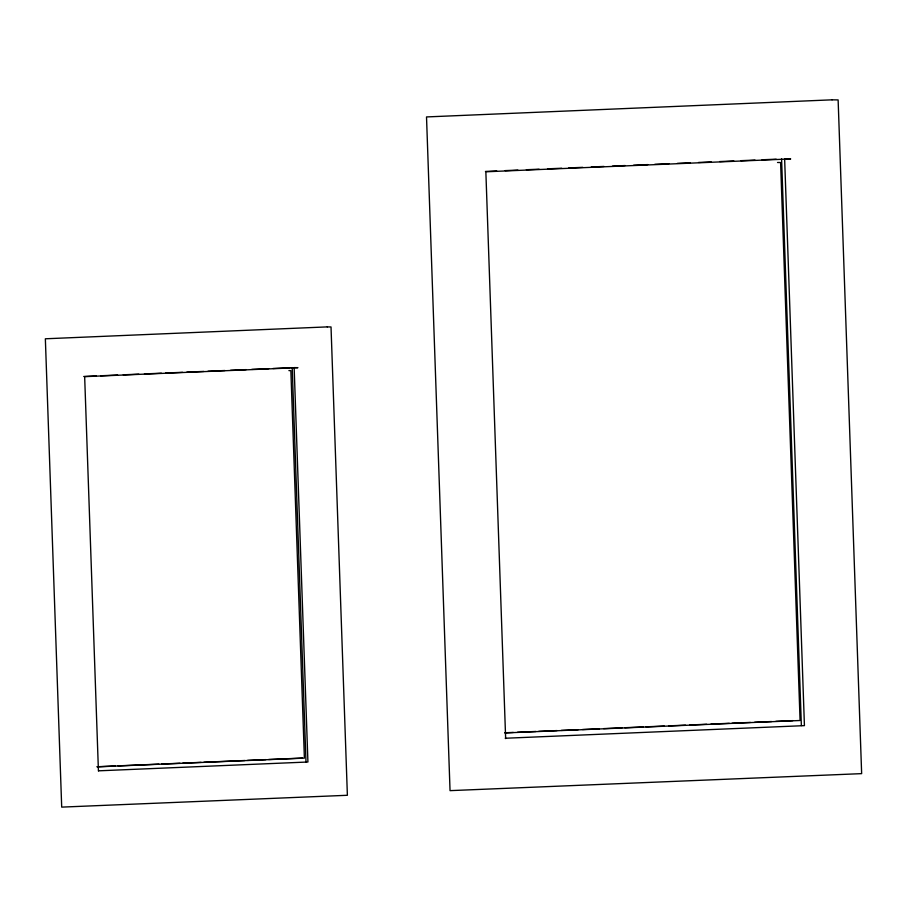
<?xml version="1.0" encoding="UTF-8"?>
<svg xmlns="http://www.w3.org/2000/svg" width="907" height="907" viewBox="0 0 907 907"><rect width="100%" height="100%" fill="white"/><g stroke="black" fill="none" stroke-linecap="round" stroke-linejoin="round"><path stroke-width="1.36" d="M485.438 171.446L496.73 170.97M505.199 170.618L517.897 170.074M526.366 169.722L539.075 169.19M547.533 168.827L561.648 168.237M568.712 167.931L582.816 167.341M591.285 166.979L603.994 166.446M612.463 166.094L625.161 165.55M633.63 165.199L647.745 164.598M654.797 164.303L668.913 163.702M677.382 163.351L690.08 162.818M698.549 162.455L711.247 161.922M719.716 161.559L733.831 160.97M740.883 160.675L754.998 160.074M762.05 159.779L776.165 159.179M83.716 376.484L96.425 375.94M100.666 375.77L117.604 375.045M123.261 374.806L138.794 374.16M144.44 373.922L161.389 373.208M165.63 373.026L182.579 372.312M186.819 372.131L203.758 371.417M207.998 371.235L224.947 370.521M230.593 370.283L246.137 369.625M251.783 369.387L268.733 368.673M272.973 368.491L289.923 367.777M504.836 732.777L513.305 732.425M517.546 732.244L535.89 731.473M538.713 731.348L557.057 730.577M561.297 730.396L578.235 729.682M582.464 729.511L599.402 728.786M603.643 728.616L621.987 727.833M624.81 727.72L643.165 726.949M645.988 726.824L664.332 726.053M668.572 725.872L685.511 725.158M689.739 724.976L706.678 724.262M710.918 724.092L729.262 723.31M732.085 723.196L750.44 722.426M754.669 722.244L771.608 721.53M775.836 721.348L792.775 720.634M505.074 732.947L800.076 720.498L780.598 162.534L777.526 162.489M505.233 738.253L804.43 725.634L784.634 158.827L790.7 158.918L485.857 171.786L505.653 738.593M96.913 766.755L115.223 765.984M118.035 765.859L158.861 764.136M161.673 764.023L179.971 763.252M182.795 763.127L201.093 762.356M203.905 762.243L244.731 760.519M247.543 760.395L265.853 759.624M268.665 759.51L302.45 758.082M97.457 766.846L304.389 758.116L290.864 370.634L288.914 370.612M98.897 770.814L307.927 762.005L294.151 367.607L297.927 367.664L84.657 376.654L98.432 771.052M781.573 158.782L801.369 725.589M292.213 367.573L305.988 761.971M832.059 99.827L426.517 116.935L450.042 790.643L861.65 773.637L838.125 99.917L832.059 99.827M327.246 326.894L45.35 338.787L61.699 807.117L347.381 795.28L331.021 326.962L327.246 326.894"/></g></svg>
